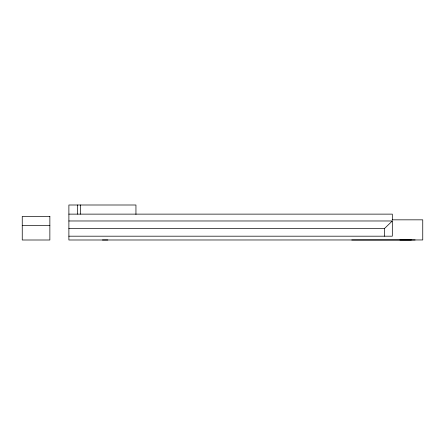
<?xml version="1.0" encoding="UTF-8"?>
<svg xmlns="http://www.w3.org/2000/svg" width="445" height="445" viewBox="0 0 445 445"><rect width="100%" height="100%" fill="white"/><g stroke="black" fill="none" stroke-linecap="round" stroke-linejoin="round"><path stroke-width="0.67" d="M68.886 228.585L384.43 228.585L392.318 220.976L392.318 236.189L68.886 236.189M102.417 239.994L107.879 239.972M68.886 214.128L392.318 214.128L392.318 219.836M392.195 219.836L422.75 219.836L422.75 239.955L68.886 239.994L68.886 205L135.948 205L135.948 214.44M68.886 220.976L392.318 220.976M22.25 225.548L49.862 225.548M399.927 239.955L415.141 239.955M351.756 239.994L411.336 239.955M384.43 228.585L384.43 236.189M80.462 205L80.462 214.128M77.647 205L77.647 214.128M49.862 216.415L22.25 216.415L22.25 240L49.862 240L49.862 216.415"/></g></svg>
